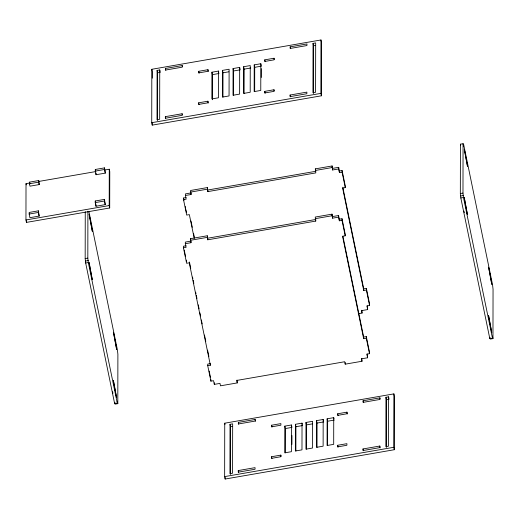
<?xml version="1.0" encoding="UTF-8"?>
<svg xmlns="http://www.w3.org/2000/svg" width="519" height="519" viewBox="0 0 519 519"><rect width="100%" height="100%" fill="white"/><g stroke="black" fill="none" stroke-linecap="round" stroke-linejoin="round"><path stroke-width="0.78" d="M104.507 170.05L109.269 169.226L109.769 171.653L109.704 207.976L26.45 222.398L25.95 219.972L26.015 183.655L29.979 182.967M26.45 222.398L26.45 220.783M29.168 214.049L29.168 212.446L38.419 210.837L39.165 216.079L29.92 217.682L29.168 214.049L38.419 212.44L38.419 210.837M29.473 183.745L29.473 182.143L38.724 180.541L39.223 184.569L29.972 186.172L29.473 183.745L38.724 182.143L38.724 180.541M114.79 402.303L115.16 404.119L117.807 403.659L117.307 401.245L117.307 403.244L114.66 403.704L85.674 263.01L85.174 258.585L85.259 211.655M117.307 403.244L88.314 262.556L87.821 258.125L87.899 211.194M95.243 202.598L95.243 200.996L104.494 199.393L105.24 204.635L95.989 206.238L95.243 202.598L104.494 200.996L104.494 199.393M95.295 171.082L95.301 169.479L104.553 167.877L105.299 173.119L96.047 174.721L95.295 171.082L104.546 169.479L104.553 167.877M95.989 206.238L95.996 204.635M96.047 174.721L96.047 173.119M109.704 207.976L109.204 205.55L109.269 169.226M114.66 403.704L114.66 402.368M117.807 403.659L117.891 354.302L117.398 349.845L88.898 211.525M151.73 122.692L151.82 69.28L320.969 39.969L321.469 42.396L321.378 95.807L152.229 125.118L151.73 122.692L320.878 93.381L320.969 39.969M152.229 125.118L152.236 122.692M152.314 78.181L152.32 71.706L151.82 69.28M157.101 70.389L157.017 119.746L159.664 119.286L159.748 69.935L157.101 70.389L157.607 72.816L157.523 120.551M165.347 116.645L165.347 118.248L182.124 115.341L182.13 113.739L165.347 116.645L165.723 118.468M165.431 68.469L165.425 70.071L182.208 67.165L182.214 65.563L165.431 68.469L165.808 70.286M237.014 380.077L237.267 382.912L220.478 385.825L219.978 383.398L214.315 384.378L213.556 380.693L210.909 381.147L207.723 365.687L210.37 365.227L189.266 262.815L186.626 263.276L183.441 247.81L183.441 246.207L186.081 245.747M194.249 238.435L189.344 214.619L186.697 215.08L183.512 199.614L183.518 198.011L186.159 197.557M185.328 243.69L185.328 242.088L190.992 241.101L190.992 242.704L185.328 243.69L186.081 247.349L183.441 247.81M185.4 195.494L185.406 193.892L191.07 192.912L191.07 194.515L185.4 195.494L186.159 199.16L183.512 199.614M190.992 242.704L190.492 238.675L207.282 235.769L207.775 239.797L315.74 221.088L315.74 219.485L207.782 238.195M191.07 194.515L190.57 190.486L207.353 187.573L207.853 191.602L315.812 172.898L315.318 168.87L332.102 165.957L332.595 169.985L338.693 168.934L338.693 167.332L332.601 168.383M198.66 102.814L198.66 104.416L207.911 102.814L207.911 101.211L198.66 102.814L199.037 104.63M198.719 71.298L198.712 72.9L207.963 71.298L207.97 69.695L198.719 71.298L199.095 73.121M207.775 239.797L207.282 235.769M207.853 191.602L207.353 187.573M207.723 365.687L207.73 364.085L210.37 363.624L210.37 365.227M210.909 381.147L210.915 379.545M211.927 72.212L211.882 98.921L218.486 97.773L218.531 71.071L211.927 72.212L212.427 74.639L212.381 99.726M214.315 384.378L214.315 382.775M222.495 70.383L222.45 97.085L229.061 95.944L229.106 69.235L222.495 70.383L222.995 72.809L222.956 97.085M224.649 476.604L224.74 423.193L393.889 393.882L394.388 396.308L394.297 449.72L225.149 479.031L224.649 476.604L393.798 447.294L393.889 393.882M225.149 479.031L225.149 477.415M230.021 424.308L229.936 473.659L232.577 473.198L232.668 423.848L230.021 424.308L230.52 426.735L230.442 474.47M233.07 68.547L233.025 95.256L239.629 94.108L239.674 67.405L233.07 68.547L233.569 70.973L233.524 95.256M238.266 470.558L238.26 472.16L255.043 469.254L255.05 467.651L238.266 470.558L238.643 472.381M238.351 422.382L238.344 423.984L255.127 421.078L255.134 419.475L238.351 422.382L238.727 424.205M243.645 66.717L243.593 93.426L250.203 92.278L250.249 65.576L243.645 66.717L244.144 69.144L244.099 93.42M254.213 64.888L254.167 91.591L260.772 90.449L260.823 63.74L254.213 64.888L254.712 67.314L254.673 91.591M261.304 77.5L261.317 68.592M264.735 91.363L264.735 92.966L273.987 91.363L273.987 89.761L264.735 91.363L265.112 93.18M264.794 59.847L264.787 61.45L274.038 59.847L274.038 58.245L264.794 59.847L265.164 61.67M271.58 456.726L271.58 458.329L280.831 456.726L280.831 455.124L271.58 456.726L271.956 458.543M271.638 425.21L271.632 426.813L280.883 425.21L280.883 423.608L271.638 425.21L272.008 427.033M284.847 426.125L284.795 452.834L291.406 451.686L291.451 424.983L284.847 426.125L285.346 428.551L285.301 452.834M290.095 95.029L290.089 96.631L306.872 93.725L306.878 92.123L290.095 95.029L290.471 96.852M290.179 46.853L290.173 48.455L306.956 45.549L306.963 43.946L290.179 46.853L290.556 48.676M291.925 444.4L291.938 435.499M295.415 424.295L295.369 451.005L301.98 449.856L302.026 423.147L295.415 424.295L295.914 426.722L295.875 450.998M305.989 422.466L305.944 449.169L312.548 448.027L312.594 421.318L305.989 422.466L306.489 424.892L306.444 449.169M313.041 43.375L312.951 92.726L315.597 92.265L315.682 42.915L313.041 43.375L313.541 45.802L313.457 93.537M315.74 221.088L315.241 217.059L332.024 214.152L332.523 218.181L338.615 217.124L338.622 215.521L332.523 216.579M316.558 420.63L316.512 447.339L323.123 446.191L323.168 419.488L316.558 420.63L317.057 423.056L317.018 447.333M327.132 418.801L327.087 445.503L333.691 444.361L333.736 417.652L327.132 418.801L327.632 421.227L327.586 445.503M332.523 218.181L332.024 214.152M332.595 169.985L332.102 165.957M337.655 445.276L337.648 446.878L346.9 445.276L346.906 443.674L337.655 445.276L338.031 447.099M337.707 413.766L337.707 415.369L346.958 413.76L346.958 412.157L337.707 413.766L338.083 415.583M339.374 219.187L342.021 218.733L342.015 220.335L339.374 220.789L338.622 215.521M339.452 170.991L342.092 170.537L342.092 172.139L339.445 172.593L338.693 167.332M363.657 338.667L363.663 337.065L366.304 336.604L366.304 338.206L363.657 338.667L342.559 236.255L345.2 235.795L345.206 234.192L342.021 218.733M363.735 290.471L363.735 288.869L366.382 288.415L366.375 290.017L363.735 290.471L342.631 188.06L345.278 187.599L345.278 185.997L342.092 170.537M361.756 358.441L362.003 361.256L345.213 364.163L345.219 362.56M358.259 313.723L362.074 313.061L361.827 310.245M363.015 448.948L363.008 450.55L379.791 447.638L379.798 446.035L363.015 448.948L363.391 450.764M363.099 400.765L363.092 402.368L379.876 399.461L379.882 397.859L363.099 400.765L363.469 402.588M362.003 361.256L361.503 358.83L367.595 357.773L367.147 353.984M362.074 313.061L361.574 310.634L367.673 309.577L367.225 305.788M367.595 357.773L366.849 354.133L369.489 353.673L369.489 352.07L366.304 336.604M367.673 309.577L366.92 305.938L369.56 305.477L369.567 303.875L366.382 288.415M385.961 397.288L385.87 446.638L388.517 446.184L388.601 396.827L385.961 397.288L386.46 399.714L386.376 447.449M492.966 338.609L492.466 336.195L492.466 338.193L489.819 338.654L460.833 197.96L460.334 193.535L460.424 144.172L463.065 143.718L463.564 146.144L463.571 144.1L492.557 284.795L493.05 289.245L492.966 338.609L490.319 339.063L490.072 337.856M492.466 338.193L463.473 197.505L462.98 193.074L463.065 143.718M489.819 338.654L489.819 337.318M157.607 72.816L160.248 72.362M313.541 45.802L315.52 45.458M212.427 74.639L219.031 73.497M222.995 72.809L228.873 71.791M233.569 70.973L240.18 69.831M244.144 69.144L250.748 67.995M254.712 67.314L261.323 66.166L260.823 63.74M38.698 181.455L95.788 171.562M25.95 219.972L109.204 205.55M190.564 192.088L207.353 189.176M315.312 170.472L332.095 167.559M207.853 189.999L315.818 171.296L315.318 168.87M190.492 240.278L207.276 237.371M315.241 218.661L332.024 215.755M460.334 193.535L462.98 193.074M85.174 258.585L87.821 258.125M85.674 261.012L88.321 260.551M460.833 195.961L463.48 195.501M460.833 197.96L463.473 197.505M85.674 263.01L88.314 262.556M230.52 426.735L232.506 426.391M386.46 399.714L389.101 399.254M285.346 428.551L291.95 427.409L291.451 424.983M295.914 426.722L302.525 425.574M306.489 424.892L312.36 423.874M317.057 423.056L323.668 421.915M327.632 421.227L334.236 420.079M460.424 144.172L460.671 145.385M463.98 211.116L464.297 212.66M388.601 396.827L388.978 398.65M342.092 172.139L345.278 187.599M366.375 290.017L369.56 305.477M342.8 187.249L363.735 288.869M338.693 168.934L339.445 172.593M320.878 93.381L321.378 95.807M393.798 447.294L394.297 449.72M379.882 397.859L380.129 399.072M342.015 220.335L345.2 235.795M366.304 338.206L369.489 353.673M342.89 236.242L363.663 337.065M338.615 217.124L339.374 220.789M379.798 446.035L380.168 447.858M345.213 364.163L344.713 361.737L236.755 380.44L237.267 382.912M274.038 58.245L274.292 59.458M346.958 412.157L347.334 413.98M273.987 89.761L274.233 90.974M333.736 417.652L333.989 418.865M323.168 419.488L323.545 421.305M239.674 67.405L240.05 69.222M302.026 423.147L302.272 424.36M218.531 71.071L218.784 72.284M207.97 69.695L208.34 71.512M207.911 101.211L208.288 103.028M280.831 455.124L281.077 456.337M182.214 65.563L182.461 66.776M255.134 419.475L255.504 421.292M182.13 113.739L182.377 114.952M190.979 220.958L192.29 227.309M193.6 233.66L194.417 237.631M159.748 69.935L160.124 71.752M183.518 198.011L183.992 200.334M185.27 206.517L185.588 208.067M185.906 209.611L186.542 212.706M190.492 238.675L190.745 239.888M224.74 423.193L224.993 424.406M189.435 262.004L190.745 268.355M192.543 277.088L192.867 278.677M193.198 280.266L193.853 283.439M195.65 292.178L195.974 293.76M196.305 295.35L196.961 298.529M198.264 304.88L199.082 308.844M199.899 312.814L200.555 315.993M201.372 319.964L202.189 323.927M204.48 335.047L205.79 341.398M207.587 350.13L208.898 356.482M184.239 250.074L185.51 256.256M186.308 260.123L186.626 261.673M209.163 371.04L210.435 377.229M104.546 169.479L105.299 173.119M104.494 200.996L105.24 204.635M95.301 169.479L95.749 171.666M95.243 200.996L95.697 203.176M112.642 391.774L112.96 393.318M38.724 182.143L39.223 184.569M38.419 212.44L39.165 216.079M29.473 182.143L29.849 183.96M26.015 183.655L26.261 184.868M89.08 262.51L92.259 279.579L89.08 262.51M89.164 214.36L92.311 231.266L89.164 214.36M113.376 380.433L116.554 397.496L113.376 380.433M113.46 332.283L116.639 349.358L113.46 332.283M464.239 197.46L467.418 214.522L464.239 197.46M464.323 149.31L467.47 166.21L464.323 149.31M488.535 315.383L491.714 332.445L488.535 315.383M488.619 267.233L491.798 284.308L488.619 267.233"/></g></svg>
